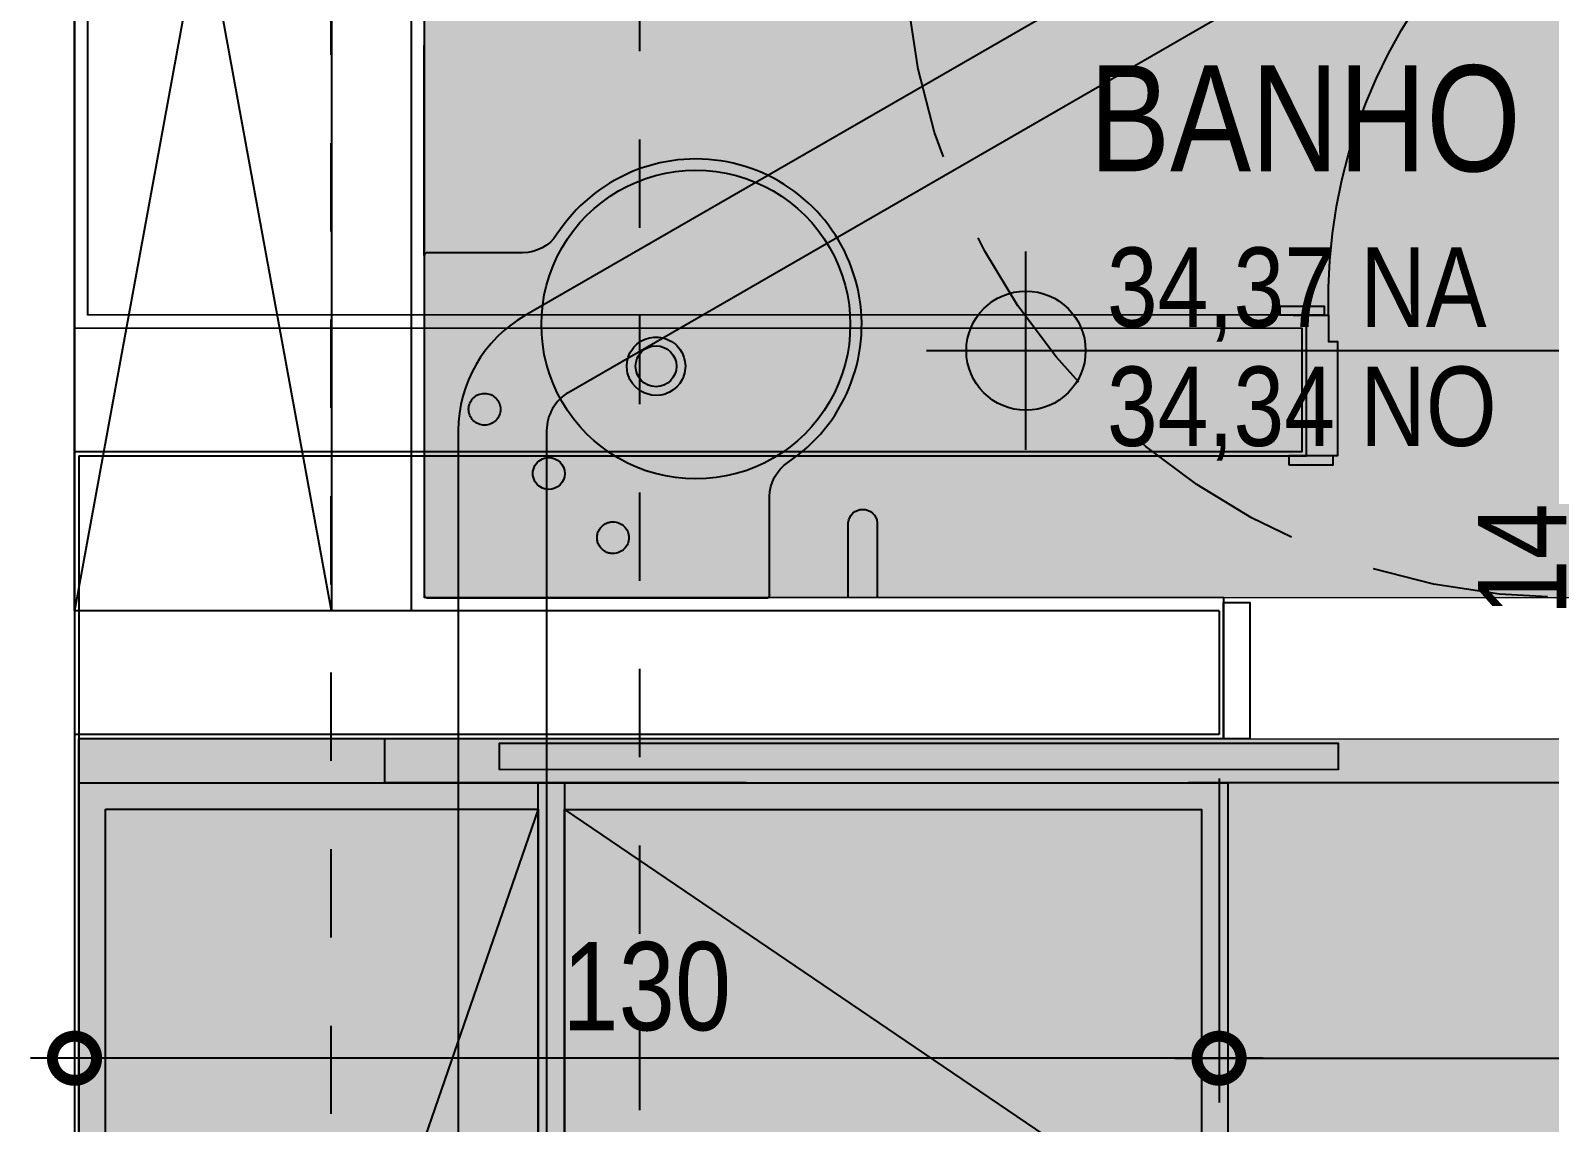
# Model space of a CAD drawing. Header units: metres. Extents: x -23 to 570, y -54 to 184.
# Drawn here: x 14.9 to 16.62, y -49.86 to -48.622 of the extents above; entities that cross this region are included whole.
import ezdxf
from ezdxf.enums import TextEntityAlignment as Align
from ezdxf.xclip import XClip

# ---------------------------------------------------------------- set-up
doc = ezdxf.new("R2010")
doc.units = ezdxf.units.M
doc.header["$XCLIPFRAME"] = 0
doc.header["$PDMODE"] = 35
for name, pattern in [('DASHEDX2', [1.5, 1, -0.5]), ('PUC$0$DASHEDX2', [1.5, 1, -0.5]), ('PUC$0$DASHSPACE', [30, 12, -18]), ('PUC$0$HIDDEN2', [0.1875, 0.125, -0.0625])]:
    doc.linetypes.add(name, pattern=pattern)
for name, color, linetype in [('1', 232, 'DASHEDX2'), ('ARQ-DIM', 2, 'Continuous'), ('ARQ-SIM', 1, 'Continuous'), ('ARQ-TXT', 2, 'Continuous'), ('PUC$0$ARQ-ALV ACAB', 4, 'Continuous'), ('PUC$0$ARQ-ALV OSSO', 5, 'Continuous'), ('PUC$0$ARQ-AUX1', 1, 'Continuous'), ('PUC$0$ARQ-CAX', 1, 'Continuous'), ('PUC$0$ARQ-CAX @ 1', 1, 'Continuous'), ('PUC$0$ARQ-HID', 7, 'Continuous'), ('PUC$0$ARQ-MOB', 7, 'Continuous'), ('PUC$0$ARQ-PRJ', 7, 'PUC$0$DASHEDX2'), ('PUC$0$ARQ-SIM', 1, 'Continuous')]:
    doc.layers.add(name, color=color, linetype=linetype)
doc.layers.add('PUC$0$ARQ-FORRO', color=9, linetype='Continuous', lineweight=5)
doc.styles.add('Adesa', font='ARIALN.TTF')
doc.dimstyles.new('ADESA 1-0050', dxfattribs={"dimtxt": 0.1, "dimasz": 0.1, "dimexe": 0.05, "dimexo": 0.05, "dimgap": 0.03, "dimtad": 1, "dimdec": 1, "dimlfac": 100, "dimzin": 12, "dimtxsty": 'Adesa', "dimblk": 'DOTSMALL', "dimcen": 1, "dimdle": 0.05, "dimclrd": 1, "dimclre": 1, "dimclrt": 256, "dimazin": 3, "dimtm": 1e-09, "dimtfac": 1, "dimtdec": 1, "dimtmove": 1, "dimatfit": 0, "dimldrblk": 'DOTSMALL', "dimfxl": 0.8, "dimtvp": 2, "dimtolj": 1, "dimtzin": 0, "dimarcsym": 0})

# ---------------------------------------------------------------- blocks, each defined once
blk = doc.blocks.new('_DotSmall')
at = {"color": 0, "linetype": 'ByBlock', "const_width": 0.5}
blk.add_lwpolyline([(-0.0625, 0, 1), (0.0625, 0, 1)], format="xyb", close=True, dxfattribs=at)
blk = doc.blocks.new('*D628')
at = {"layer": 'ARQ-DIM', "color": 1, "lineweight": -2, "transparency": 16777216}
for p, q in [((16.2461, -49.47), (16.2461, -49.8369)), ((17.2161, -49.47), (17.2161, -49.8369)), ((16.1961, -49.7869), (17.2661, -49.7869))]:
    blk.add_line(p, q, dxfattribs=at)
at = {"layer": 'Defpoints', "color": 0, "transparency": 16777216}
for p in [(16.2461, -49.42, 0), (17.2161, -49.42, 0), (17.2161, -49.7869)]:
    blk.add_point(p, dxfattribs=at)
at = {"layer": 'ARQ-DIM', "color": 1, "lineweight": -2, "transparency": 16777216, "xscale": 0.1, "yscale": 0.1, "zscale": 0.1, "rotation": 180}
blk.add_blockref('_DotSmall', (16.2461, -49.7869), dxfattribs=at)
at = {"layer": 'ARQ-DIM', "color": 1, "lineweight": -2, "transparency": 16777216, "xscale": 0.1, "yscale": 0.1, "zscale": 0.1}
blk.add_blockref('_DotSmall', (17.2161, -49.7869), dxfattribs=at)
at = {"layer": 'ARQ-DIM', "transparency": 16777216, "insert": (16.7311, -49.7059), "char_height": 0.1, "attachment_point": 5, "style": 'Adesa'}
blk.add_mtext('\\A1;97', dxfattribs=at)
blk = doc.blocks.new('*D629')
at = {"layer": 'ARQ-DIM', "color": 1, "lineweight": -2, "transparency": 16777216}
for p, q in [((14.95, -49.47), (14.95, -49.8369)), ((16.2461, -49.47), (16.2461, -49.8369)), ((16.2961, -49.7869), (14.9, -49.7869))]:
    blk.add_line(p, q, dxfattribs=at)
at = {"layer": 'Defpoints', "color": 0, "transparency": 16777216}
for p in [(14.95, -49.42, 0), (16.2461, -49.42, 0), (14.95, -49.7869)]:
    blk.add_point(p, dxfattribs=at)
at = {"layer": 'ARQ-DIM', "color": 1, "lineweight": -2, "transparency": 16777216, "xscale": 0.1, "yscale": 0.1, "zscale": 0.1, "rotation": 180}
blk.add_blockref('_DotSmall', (14.95, -49.7869), dxfattribs=at)
at = {"layer": 'ARQ-DIM', "color": 1, "lineweight": -2, "transparency": 16777216, "xscale": 0.1, "yscale": 0.1, "zscale": 0.1}
blk.add_blockref('_DotSmall', (16.2461, -49.7869), dxfattribs=at)
at = {"layer": 'ARQ-DIM', "transparency": 16777216, "insert": (15.598, -49.7059), "char_height": 0.1, "attachment_point": 5, "style": 'Adesa'}
blk.add_mtext('\\A1;130', dxfattribs=at)
blk = doc.blocks.new('*D745')
at = {"layer": 'ARQ-DIM', "color": 1, "lineweight": -2, "transparency": 16777216}
for p, q in [((16.6694, -49.3064), (16.6694, -49.1369)), ((16.8146, -49.28), (16.8146, -49.18)), ((16.9908, -49.28), (16.7646, -49.28)), ((16.8146, -49.28), (16.8146, -49.42)), ((16.8146, -49.28), (16.8146, -49.42)), ((16.8146, -49.35), (16.6694, -49.3064)), ((16.9908, -49.42), (16.7646, -49.42)), ((16.8146, -49.42), (16.8146, -49.52))]:
    blk.add_line(p, q, dxfattribs=at)
at = {"layer": 'Defpoints', "color": 0, "transparency": 16777216}
for p in [(17.0408, -49.28), (16.8146, -49.42), (17.0408, -49.42)]:
    blk.add_point(p, dxfattribs=at)
at = {"layer": 'ARQ-DIM', "color": 1, "lineweight": -2, "transparency": 16777216, "xscale": 0.1, "yscale": 0.1, "zscale": 0.1}
for p, rotation in [((16.8146, -49.28), 270), ((16.8146, -49.42), 90)]:
    blk.add_blockref('_DotSmall', p, dxfattribs=dict(at, rotation=rotation))
at = {"layer": 'ARQ-DIM', "transparency": 16777216, "insert": (16.5892, -49.2217), "char_height": 0.1, "attachment_point": 5, "rotation": 90, "style": 'Adesa'}
blk.add_mtext('\\A1;14', dxfattribs=at)
blk = doc.blocks.new('NipAcOs')
at = {"layer": 'ARQ-SIM'}
h = blk.add_hatch(color=256, dxfattribs=at)
h.dxf.hatch_style = 1
h.paths.add_polyline_path([(0, 0.15, 0.414214), (-0.15, 0), (0, 0)])
h.paths.add_polyline_path([(0.15, 0), (0, 0), (0, -0.15, 0.414214)])
for p, q in [((0, -0.25), (0, 0.25)), ((-0.25, 0), (0.15, 0)), ((0.15, 0), (1.5834, 0))]:
    blk.add_line(p, q, dxfattribs=at)
blk.add_circle((0, 0), 0.15, dxfattribs=at)
at = {"style": 'Adesa'}
for p in [(0.204, 0.06), (0.204, -0.24)]:
    blk.add_attdef('000,00', p, '', height=0.2, dxfattribs=at)
blk = doc.blocks.new('*U2408')
for points in [[(-0.665, 0.0197), (-0.615, 0.0197), (-0.615, 0.0097), (-0.665, 0.0097)], [(0.045, 0.0197), (-0.005, 0.0197), (-0.005, 0.0097), (0.045, 0.0097)], [(-0.675, -0.16), (-0.625, -0.16), (-0.625, -0.15), (-0.675, -0.15)], [(0, -0.15), (0, -0.77), (-0.03, -0.77), (-0.03, -0.15)], [(0.055, -0.16), (0.005, -0.16), (0.005, -0.15), (0.055, -0.15)]]:
    blk.add_lwpolyline(points, close=True)
for points in [[(-0.66, -0.15), (-0.62, -0.15), (-0.62, -0.12), (-0.61, -0.12), (-0.61, 0.0097), (-0.645, 0.0097), (-0.645, -0.15)], [(0.04, -0.15), (0, -0.15), (0, -0.12), (-0.01, -0.12), (-0.01, 0.0097), (0.025, 0.0097), (0.025, -0.15)]]:
    blk.add_lwpolyline(points)
at = {"layer": 'PUC$0$ARQ-PRJ'}
blk.add_arc((-0.0179, -0.1679), 0.6024, 178.2986, 271.7014, dxfattribs=at)
blk = doc.blocks.new('PUC$0$pl apto tipo 2 puc')
at = {"layer": 'PUC$0$ARQ-ALV ACAB'}
for points in [[(-14.9638, -0.8945), (-14.9638, 2.8554)], [(-14.9738, -1.0541), (-14.9735, -2.2939), (-17.0937, -2.2939)]]:
    blk.add_lwpolyline(points, dxfattribs=at)
at = {"layer": 'PUC$0$ARQ-ALV ACAB', "elevation": 0}
blk.add_lwpolyline([(-14.9638, -0.8945), (-16.354, -0.8945), (-16.354, -1.0542), (-14.9738, -1.0541)], dxfattribs=at)
at = {"layer": 'PUC$0$ARQ-ALV OSSO'}
for points in [[(-14.9588, -0.8995), (-14.9588, 2.8604)], [(-14.9588, -1.0391), (-14.9585, -2.3089), (-17.9097, -2.3089), (-17.91, -1.0388)]]:
    blk.add_lwpolyline(points, dxfattribs=at)
at = {"layer": 'PUC$0$ARQ-ALV OSSO', "elevation": 0}
blk.add_lwpolyline([(-14.9588, -0.8995), (-16.349, -0.8995), (-16.349, -1.0389), (-14.9588, -1.0391)], dxfattribs=at)
at = {"layer": 'PUC$0$ARQ-CAX @ 1', "xscale": -1}
blk.add_blockref('*U2408', (-16.999, -0.9041, 0), dxfattribs=at)
blk = doc.blocks.new('PUC$0$A$C3DDA30F3')
for points in [[(0.83, 0.205), (1.78, 0.205), (1.78, 0.175), (0.83, 0.175)], [(0.93, 0.17), (0.96, 0.17), (0.96, 0.0155), (0.93, 0.0155)]]:
    blk.add_lwpolyline(points, close=True)
at = {"layer": 'PUC$0$ARQ-PRJ'}
for points in [[(0, 0.22), (1.91, 0.22)], [(1.91, 0.17), (1.91, 0.17), (1.91, 0.22)]]:
    blk.add_lwpolyline(points, dxfattribs=at)
blk = doc.blocks.new('PUC$0$ARQ-CUBA OP2')
for points in [[(0.3901, -0.0022), (0.3901, -0.1139, 0.250875), (0.4107, -0.1524, -1.226887), (0.1493, -0.4111, 0.253672), (0.1104, -0.3901), (0.0022, -0.3901, -0.414214), (-0.0009, -0.387), (-0.0009, -0.0022, -0.414214), (0.0022, 0.0009), (0.387, 0.0009), (0.3878, 0.0008), (0.3886, 0.0005), (0.3892, 0), (0.3897, -0.0007), (0.39, -0.0014)], [(0.14, -0.122, 1), (0.14, -0.1581, 1)], [(0.3066, -0.1338, 1), (0.3066, -0.4836, 1)], [(0.2615, -0.2384, 1), (0.2615, -0.2847, 1)]]:
    blk.add_lwpolyline(points, format="xyb", close=True)
at = {"ltscale": 0.001202}
blk.add_lwpolyline([(0.3901, -0.0024), (0.3901, -0.0022)], dxfattribs=at)
at = {"linetype": 'PUC$0$DASHSPACE'}
for points in [[(0.2128, -0.0493, 1), (0.2128, -0.0853, 1)], [(0.0673, -0.1948, 1), (0.0673, -0.2308, 1)]]:
    blk.add_lwpolyline(points, format="xyb", close=True, dxfattribs=at)
blk.add_lwpolyline([(0.2615, -0.2284), (0.2564, -0.2288), (0.2513, -0.2301), (0.2489, -0.231), (0.2465, -0.2321), (0.2442, -0.2333), (0.242, -0.2348), (0.2381, -0.2381), (0.2348, -0.2421), (0.232, -0.2466), (0.2309, -0.2489), (0.23, -0.2514), (0.2293, -0.2539), (0.2288, -0.2565), (0.2284, -0.2615), (0.2288, -0.2667), (0.23, -0.2718), (0.232, -0.2766), (0.2348, -0.281), (0.2364, -0.2831), (0.2382, -0.285), (0.2401, -0.2868), (0.2421, -0.2884), (0.2443, -0.2898), (0.2466, -0.2911), (0.2491, -0.2922), (0.254, -0.2938), (0.2591, -0.2946), (0.2643, -0.2945), (0.2695, -0.2937), (0.272, -0.293), (0.2745, -0.292), (0.2768, -0.2909), (0.2791, -0.2896), (0.2813, -0.2881), (0.2834, -0.2865), (0.285, -0.285), (0.2883, -0.281), (0.2911, -0.2766), (0.293, -0.2719), (0.2943, -0.2668), (0.2946, -0.2642), (0.2947, -0.2616), (0.2946, -0.259), (0.2943, -0.2564), (0.2938, -0.2538), (0.293, -0.2513), (0.2921, -0.2488), (0.291, -0.2464), (0.2883, -0.2421), (0.285, -0.2381), (0.281, -0.2348), (0.2766, -0.232), (0.2742, -0.2309), (0.2717, -0.23), (0.2692, -0.2293), (0.2666, -0.2288)], close=True)
blk.add_lwpolyline([(-0.0009, -0.387), (-0.0009, -0.6249)])
at = {"layer": 'PUC$0$ARQ-SIM'}
blk.add_lwpolyline([(0.4791, 0.0009), (0.4791, -0.0843, 0.913215), (0.5121, -0.0843), (0.5121, 0.0009)], format="xyb", dxfattribs=at)
blk = doc.blocks.new('*U2490')
at = {"flags": 128}
for points in [[(1.4802, 0), (1.4802, 0.55), (0, 0.55), (0, 0)], [(1.4502, 0.03), (1.4502, 0.52), (0.03, 0.52), (0.03, 0.03)]]:
    blk.add_lwpolyline(points, close=True, dxfattribs=at)
blk.add_lwpolyline([(1.4502, 0.52), (0.03, 0.03)], dxfattribs=at)
blk = doc.blocks.new('*U2491')
at = {"flags": 128}
for points in [[(0.7811, 0), (0.7811, 0.55), (0, 0.55), (0, 0)], [(0.7511, 0.03), (0.7511, 0.52), (0.03, 0.52), (0.03, 0.03)]]:
    blk.add_lwpolyline(points, close=True, dxfattribs=at)
blk.add_lwpolyline([(0.7511, 0.52), (0.03, 0.03)], dxfattribs=at)
blk = doc.blocks.new('PUC$0$layout pcd puc 4')
at = {"layer": 'PUC$0$ARQ-MOB', "xscale": -1, "rotation": 270}
blk.add_blockref('*U2490', (0, 1.9), dxfattribs=at)
at = {"layer": 'PUC$0$ARQ-MOB', "xscale": -1}
blk.add_blockref('*U2491', (1.3011, 2.83), dxfattribs=at)
blk = doc.blocks.new('PUC$0$pl forro pcd 4')
at = {"layer": 'PUC$0$ARQ-FORRO'}
h = blk.add_hatch(color=256, dxfattribs=at)
h.dxf.hatch_style = 1
h.paths.add_polyline_path([(-9.9389, 3.0599), (-7.3988, 3.0599), (-7.3988, 1.4999), (-9.9389, 1.4999)])
h = blk.add_hatch(color=256, dxfattribs=at)
h.dxf.hatch_style = 1
h.paths.add_polyline_path([(-10.33, 1.34), (-7.3888, 1.34), (-7.3888, -2.0894), (-10.33, -2.0894)])
for points in [[(-9.9389, 3.0599), (-7.3988, 3.0599), (-7.3988, 1.4999), (-9.9389, 1.4999)], [(-10.33, 1.34), (-7.3888, 1.34), (-7.3888, -2.0894), (-10.33, -2.0894)]]:
    blk.add_lwpolyline(points, close=True, dxfattribs=at)
blk = doc.blocks.new('PUC$0$A$C27047b9f')
at = {"layer": 'PUC$0$ARQ-PRJ', "linetype": 'PUC$0$HIDDEN2', "ltscale": 50}
for p, q in [((2.3244, 4.102, 0), (0.5096, 3.0542, 0)), ((2.3744, 4.0154, 0), (0.5596, 2.9676, 0)), ((0.4346, 2.9249, 0), (0.4346, -0.9992, 0)), ((0.5346, 2.9243, 0), (0.5346, -0.9992, 0))]:
    blk.add_line(p, q, dxfattribs=at)
for radius in [0.15, 0.05]:
    blk.add_arc((0.5846, 2.9243, 0), radius, 120, 180, dxfattribs=at)
blk = doc.blocks.new('PUC')
at = {"layer": 'PUC$0$ARQ-ALV ACAB'}
blk.add_line((16.2511, -49.4249, 0), (14.955, -49.425, 0), dxfattribs=at)
at = {"layer": 'PUC$0$ARQ-ALV ACAB', "elevation": 0}
for points in [[(17.2111, -49.265), (17.8861, -49.265), (17.8861, -47.7049), (15.3461, -47.7049), (15.3461, -49.265)], [(16.2511, -49.2649), (15.3461, -49.265)], [(16.2511, -49.2649), (16.2511, -49.4249)], [(14.955, -52.855), (14.955, -49.425)]]:
    blk.add_lwpolyline(points, dxfattribs=at)
at = {"layer": 'PUC$0$ARQ-ALV OSSO'}
for p, q in [((15.3311, -47.6899, 0), (15.3311, -49.28, 0)), ((16.2461, -49.4199, 0), (14.95, -49.42, 0))]:
    blk.add_line(p, q, dxfattribs=at)
at = {"layer": 'PUC$0$ARQ-ALV OSSO', "elevation": 0}
blk.add_lwpolyline([(15.2411, -47.6902), (15.2411, -49.28), (14.95, -49.28), (14.95, -47.6902)], close=True, dxfattribs=at)
for points in [[(14.95, -48.5099), (14.95, -49.28)], [(16.2461, -49.2799), (14.95, -49.28)], [(16.2461, -49.2799), (16.2461, -49.4199)]]:
    blk.add_lwpolyline(points, dxfattribs=at)
at = {"layer": 'PUC$0$ARQ-AUX1', "elevation": 0}
for points in [[(15.2411, -47.6899), (14.95, -49.28)], [(15.2411, -49.28), (14.95, -47.6899)]]:
    blk.add_lwpolyline(points, dxfattribs=at)
at = {"layer": 'PUC$0$ARQ-PRJ', "ltscale": 0.2}
blk.add_circle((16.6402, -48.515, 0), 0.75, dxfattribs=at)
blk.add_blockref('PUC$0$A$C27047b9f', (14.95, -52, 0))
at = {"layer": 'PUC$0$ARQ-ALV OSSO', "rotation": 180}
blk.add_blockref('PUC$0$pl apto tipo 2 puc', (-0.0088, -49.9988, 0), dxfattribs=at)
at = {"layer": 'PUC$0$ARQ-CAX', "rotation": 179.9933788427209}
blk.add_blockref('PUC$0$A$C3DDA30F3', (17.2111, -49.255, 0), dxfattribs=at)
at = {"layer": 'PUC$0$ARQ-FORRO'}
blk.add_blockref('PUC$0$pl forro pcd 4', (25.285, -50.7649, 0), dxfattribs=at)
at = {"layer": 'PUC$0$ARQ-HID', "xscale": -1, "rotation": 179.9993942418449}
blk.add_blockref('PUC$0$ARQ-CUBA OP2', (15.347, -49.2643), dxfattribs=at)
at = {"layer": 'PUC$0$ARQ-MOB'}
blk.add_blockref('PUC$0$layout pcd puc 4', (14.955, -52.8549, 0), dxfattribs=at)
blk = doc.blocks.new('est-lo-07-6sb-r00')
at = {"layer": '1'}
for points in [[(1524.010497, 165.003526), (1524.010497, -66.074496)], [(1559.010497, -84.573884), (1559.010497, 165.003526)]]:
    blk.add_lwpolyline(points, dxfattribs=at)

msp = doc.modelspace()

# ---------------------------------------------------------------- block references
msp.add_blockref('PUC', (0, 0))
at = {"linetype": 'Continuous'}
ref = msp.add_blockref('est-lo-07-6sb-r00', (0, -50), dxfattribs=dict(at, xscale=0.01, yscale=0.01, zscale=0.01))
XClip(ref).set_block_clipping_path([(-2376.9387453747, -332.406408919), (3843.2300762764, 424.4148867243)])
at = {"layer": 'ARQ-SIM'}
ref = msp.add_blockref('NipAcOs', (16.0274, -48.9851), dxfattribs=dict(at, xscale=0.45, yscale=0.45, zscale=0.45))
ref.add_attrib('000,00', '34,34 NO', (16.1192, -49.0931), dxfattribs={"layer": '0', "color": 2, "height": 0.09, "style": 'Adesa'})
ref.add_attrib('000,00', '34,37 NA', (16.1192, -48.9581), dxfattribs={"layer": '0', "color": 2, "height": 0.09, "style": 'Adesa'})

# ---------------------------------------------------------------- texts
at = {"layer": 'ARQ-TXT', "style": 'Adesa'}
msp.add_text('BANHO', height=0.12, dxfattribs=at).set_placement((16.3434, -48.7218, 0), align=Align.MIDDLE)

# ---------------------------------------------------------------- dimensions: what is measured, and where the dimension line sits
at = {"layer": 'ARQ-DIM'}
for base, p1, p2, angle, picture, middle in [((16.8146, -49.42), (17.0408, -49.28), (17.0408, -49.42), 90, '*D745', (16.5892, -49.2764)), ((17.2161, -49.7869), (16.2461, -49.42, 0), (17.2161, -49.42, 0), 180, '*D628', (16.7311, -49.7059))]:
    dim = msp.add_linear_dim(base=base, p1=p1, p2=p2, angle=angle, dimstyle='ADESA 1-0050', dxfattribs=at)
    dim.commit()
    dim.dimension.update_dxf_attribs({"geometry": picture, "text_midpoint": middle})
dim = msp.add_linear_dim(base=(14.95, -49.7869), p1=(16.2461, -49.42, 0), p2=(14.95, -49.42, 0), angle=180, dimstyle='ADESA 1-0050', override={"dimdec": 0}, dxfattribs=at)
dim.commit()
dim.dimension.update_dxf_attribs({"geometry": '*D629', "text_midpoint": (15.598, -49.7059)})

doc.saveas('drawing.dxf')
